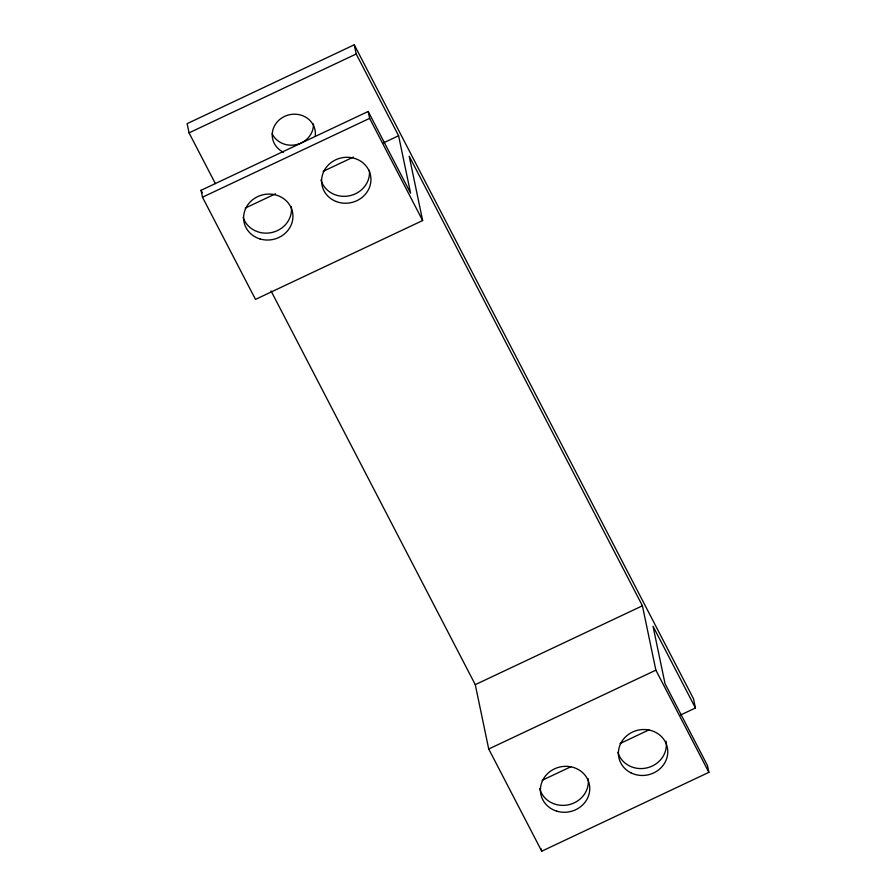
<?xml version="1.0" encoding="UTF-8"?>
<svg xmlns="http://www.w3.org/2000/svg" width="896" height="896" viewBox="0 0 896 896"><rect width="100%" height="100%" fill="white"/><g stroke="black" fill="none" stroke-linecap="round" stroke-linejoin="round"><path stroke-width="1.34" d="M680.355 715.098L695.43 707.986L693.515 698.79L354.267 44.8L187.118 123.659L189.045 132.854L215.387 183.635M189.045 132.854L356.194 53.995L354.267 44.8M271.04 290.931L475.272 684.656L488.723 749.011L541.733 851.2L708.882 772.341L655.872 670.163L642.421 605.797L409.203 156.184L422.643 220.539L255.494 299.398L202.485 197.21L201.051 190.31L368.2 111.462L410.603 193.211L398.597 135.744L356.194 53.995M202.485 197.21L369.634 118.362L368.2 111.462M245.269 208.074L275.43 193.85M323.187 171.315L353.349 157.091M383.51 142.856L398.597 135.744M475.272 684.656L642.421 605.797M488.723 749.011L655.872 670.163M542.102 780.315L571.01 766.685M620.032 743.557L648.928 729.915M695.43 707.986L653.027 626.237L665.034 683.704L707.437 765.453L708.882 772.341M369.634 118.362L422.643 220.539M201.051 190.31L202.328 192.797M541.251 848.904L541.733 851.2M666.019 741.227A24.752 22.904 -11.8 0 1 646.867 767.906A24.752 22.904 -11.8 0 1 617.848 752.304M588.134 778.714A24.752 22.904 -11.8 0 1 568.131 804.866A24.752 22.904 -11.8 0 1 539.65 788.435M291.29 206.472A24.752 22.904 -11.8 0 1 271.936 232.49A24.752 22.904 -11.8 0 1 243.152 217.347M369.387 170.363A24.752 22.904 -11.8 0 1 349.205 195.843A24.752 22.904 -11.8 0 1 320.958 179.894M313.488 123.995A21.661 20.037 -11.8 0 1 296.621 144.581A21.661 20.037 -11.8 0 1 272.149 133.806M283.472 152.242A21.661 20.037 -11.8 0 1 273.672 127.635A21.661 20.037 -11.8 0 1 298.906 114.61A21.661 20.037 -11.8 0 1 315.291 135.822M336.112 201.488A24.752 22.904 -11.8 0 0 370.821 177.262A24.752 22.904 -11.8 0 0 331.867 162.019A24.752 22.904 -11.8 0 0 336.112 201.488M259.997 238.941A24.752 22.904 -11.8 0 0 292.533 212.195A24.752 22.904 -11.8 0 0 252.258 200.043A24.752 22.904 -11.8 0 0 259.997 238.941M630.829 772.789A24.752 22.904 -11.8 0 0 667.778 751.71A24.752 22.904 -11.8 0 0 630.694 732.995A24.752 22.904 -11.8 0 0 630.829 772.789M556.842 811.182A24.752 22.904 -11.8 0 0 589.366 784.437A24.752 22.904 -11.8 0 0 549.091 772.274A24.752 22.904 -11.8 0 0 556.842 811.182"/></g></svg>
